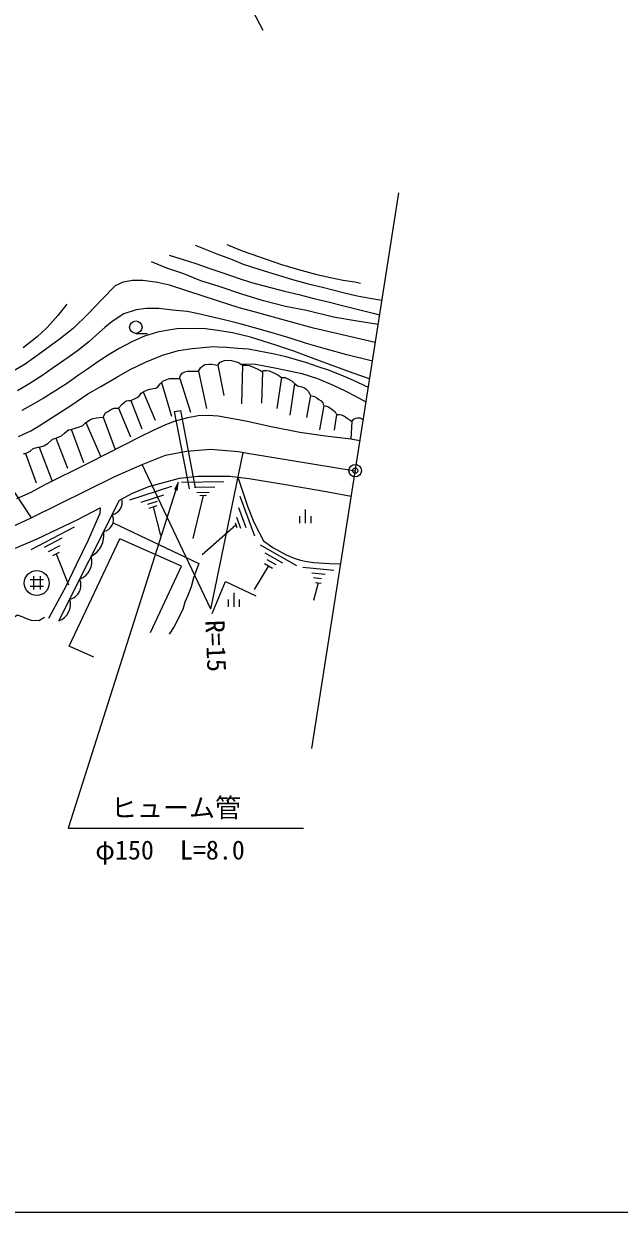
# Model space of a CAD drawing. Units: millimetres, scale not verified. Extents: x 40000 to 680000, y 20000 to 380000.
# Drawn here: x 280494 to 337698, y 205000 to 319252 of the extents above; entities that cross this region are included whole.
import ezdxf
from ezdxf.enums import TextEntityAlignment as Align

# ---------------------------------------------------------------- set-up
doc = ezdxf.new("R2010")
doc.units = ezdxf.units.MM
doc.header["$LTSCALE"] = 1000
doc.header["$PDMODE"] = 32
doc.header["$PDSIZE"] = 500
doc.linetypes.add('CHAIN', pattern=[18.5, 12, -1.5, 3.5, -1.5])
for name, color, linetype, lineweight in [('M-BGD', 7, 'Continuous', 25), ('M-BMK', 2, 'CHAIN', 13), ('M-BMK-OTRS', 5, 'Continuous', 25), ('M-BMK-SRVR', 3, 'Continuous', 25), ('M-STR-HTXT', 7, 'Continuous', 13), ('M-TTL-BAND', 7, 'Continuous', 25)]:
    doc.layers.add(name, color=color, linetype=linetype, lineweight=lineweight)
doc.layers.add('M-OTRS', color=6, linetype='Continuous')
doc.styles.add('ＭＳ ゴシック', font='')
doc.styles.get('ＭＳ ゴシック').set_extended_font_data('MS Gothic')

# ---------------------------------------------------------------- blocks, each defined once
blk = doc.blocks.new('open_arrow')
at = {"color": 0, "linetype": 'Continuous', "lineweight": -2}
blk.add_lwpolyline([(7.5, 1.25), (0, 0), (7.5, -1.25)], dxfattribs=at)

msp = doc.modelspace()

# ---------------------------------------------------------------- linework, layer by layer
at = {"layer": 'M-BGD'}
for p, q in [((291253, 289484), (292376, 289484)), ((297272, 285866), (298042, 282279)), ((299123, 286435), (299716, 283513)), ((301495, 286435), (301416, 282726)), ((303416, 285788), (303327, 282779)), ((293721, 284765), (294692, 281533)), ((295485, 285145), (296498, 281913)), ((305241, 285258), (304817, 282262)), ((306490, 284660), (306065, 281631)), ((291965, 283865), (293103, 281142)), ((308033, 283513), (307668, 281409)), ((289600, 282300), (290737, 279539)), ((290772, 283038), (291839, 280307)), ((309329, 282552), (308908, 280228)), ((288120, 281420), (289263, 278319)), ((294989, 281968), (295579, 282081)), ((296408, 274543), (294989, 281968)), ((296997, 274655), (295579, 282081)), ((310534, 281701), (310297, 280198)), ((285060, 280274), (286232, 277089)), ((286470, 280910), (287900, 277627)), ((312023, 281011), (311912, 279342)), ((283583, 279408), (284701, 276524)), ((280654, 277938), (281686, 275119)), ((281970, 278559), (283223, 275282)), ((290667, 273485), (294715, 274809)), ((295630, 275176), (299718, 275251)), ((296905, 274699), (298845, 274735)), ((297115, 274203), (298303, 274225)), ((291775, 273269), (293952, 273981)), ((292414, 273057), (293335, 273358)), ((297728, 273914), (296722, 269764)), ((297409, 273908), (298047, 273920)), ((301246, 273823), (302649, 270012)), ((292538, 272677), (293309, 272929)), ((292924, 272803), (293633, 270055)), ((301108, 272750), (301818, 270824)), ((307028, 271229), (307028, 271925)), ((307561, 271229), (307561, 272557)), ((308094, 271229), (308094, 271925)), ((281218, 268721), (285351, 270897)), ((300877, 271063), (297634, 268193)), ((300794, 271287), (300960, 270838)), ((300918, 271818), (301304, 270772)), ((282476, 268932), (284197, 269838)), ((284851, 259407), (289707, 269732)), ((295645, 267099), (289707, 269732)), ((282883, 268524), (283998, 269111)), ((303205, 269152), (306695, 267187)), ((283298, 268121), (283911, 268444)), ((283604, 268282), (284793, 265316)), ((303617, 267370), (304401, 266929)), ((303650, 268385), (305350, 267427)), ((303838, 267763), (304717, 267267)), ((292653, 260739), (295645, 267099)), ((304009, 267150), (302643, 264873)), ((307290, 267029), (310278, 266717)), ((308176, 266484), (309441, 266352)), ((281097, 265828), (282397, 265828)), ((281097, 265178), (282397, 265178)), ((281422, 266153), (281422, 264853)), ((282072, 266153), (282072, 264853)), ((308789, 265515), (308333, 263820)), ((308337, 266015), (309102, 265935)), ((308522, 265543), (309056, 265487)), ((300701, 263210), (300701, 264538)), ((300167, 263210), (300167, 263906)), ((301234, 263210), (301234, 263906)), ((287224, 258369), (284851, 259407))]:
    msp.add_line(p, q, dxfattribs=at)
for points in [[(296962, 297960), (299034, 297131), (300511, 296587), (301559, 296149), (303170, 295639), (304746, 295156), (306323, 294680), (307816, 294255), (309194, 293920), (311170, 293411), (312521, 293103), (313940, 292827), (314898, 292677)], [(299994, 298037), (301486, 297424), (303124, 296838), (305268, 296106), (306879, 295640), (308636, 295137), (309957, 294870), (311192, 294596), (312290, 294441), (312849, 294322)], [(314531, 290330), (312507, 290673), (310236, 291050), (307652, 291680), (305642, 292085), (303535, 292629), (301523, 293216), (299262, 293983), (297518, 294527), (295871, 295224), (294239, 295768), (292773, 296368)], [(294463, 297020), (295793, 296585), (297038, 296201), (298377, 295724), (299801, 295255), (301185, 294768), (302370, 294393), (303573, 294044), (305546, 293548), (306919, 293224), (308352, 292857), (309617, 292566), (311254, 292123), (312653, 291799), (314064, 291431), (314679, 291277)], [(314261, 288601), (311903, 289161), (308331, 289975), (305974, 290634), (302755, 291543), (301189, 291955), (299112, 292614), (296161, 293569), (294480, 294129), (293326, 294393), (291942, 294574), (290953, 294574), (290046, 294426), (289271, 294047), (287982, 292761), (286693, 291360), (285224, 289942), (283906, 288904), (282222, 287683), (280623, 286530), (279155, 285671)], [(313981, 286811), (311517, 287411), (309452, 287993), (307654, 288506), (306074, 289020), (304368, 289553), (302659, 290029), (301273, 290407), (299760, 290804), (298248, 291133), (297134, 291405), (296189, 291581), (294774, 291726), (293475, 291891), (292273, 291871), (291275, 291736), (290109, 291357), (288975, 290631), (288267, 290067), (287433, 289330), (286734, 288689), (285668, 287817), (284755, 287167), (283319, 286188), (282224, 285403), (281079, 284675), (279877, 283978)], [(284620, 292283), (283765, 291212), (282740, 290054), (281788, 289151), (280438, 288112)], [(313716, 285119), (312128, 285663), (310488, 286274), (308401, 287054), (306428, 287767), (304702, 288370), (302284, 289120), (300539, 289548), (299149, 289752), (297936, 289918), (296796, 289965), (295191, 289918), (294218, 289779), (293329, 289594), (292076, 289214), (290936, 288714), (289658, 288047), (288682, 287444), (287690, 286805), (286605, 286034), (285735, 285460), (284696, 284717), (283473, 283921), (282352, 283226), (281182, 282558), (280311, 282086)], [(279994, 279564), (281163, 280113), (281966, 280602), (283329, 281458), (285100, 282613), (286658, 283664), (287905, 284393), (289449, 285276), (290713, 286022), (292174, 286723), (293832, 287395), (295358, 287828), (296676, 288039), (298048, 288165), (298698, 288216), (299142, 288187), (299979, 288148), (301070, 288079), (302089, 287994), (303091, 287812), (304568, 287510), (305679, 287265), (307646, 286700), (308757, 286307), (309736, 285972), (310803, 285561), (311549, 285231), (312490, 284821), (313150, 284508), (313590, 284313)], [(280458, 277944), (280654, 277938), (281095, 278173), (281386, 278415), (281604, 278490), (281864, 278554), (281970, 278559), (282433, 278677), (282809, 278915), (283095, 279154), (283265, 279313), (283583, 279408), (284115, 279627), (284401, 279903), (284651, 280125), (284794, 280221), (285000, 280258), (285521, 280396), (285850, 280518), (286168, 280619), (286343, 280778), (286470, 280910), (286916, 281218), (287118, 281314), (287478, 281372), (287728, 281393), (288120, 281420), (288354, 281839), (288640, 282019), (288905, 282205), (289176, 282284), (289526, 282290), (289600, 282300), (289961, 282678), (290168, 282884), (290332, 282990), (290571, 283033), (290772, 283038), (291209, 283219), (291527, 283373), (291681, 283569), (291781, 283738), (291965, 283865), (292376, 284057), (292599, 284137), (292927, 284184), (293166, 284216), (293373, 284359), (293585, 284651), (293857, 284880), (294149, 285018), (294509, 285145), (294721, 285145), (295008, 285145), (295246, 285150), (295485, 285145), (295485, 285267), (295554, 285453), (295713, 285654), (295952, 285797), (296238, 285866), (296546, 285866), (297272, 285866), (297459, 286170), (297697, 286371), (297899, 286482), (298307, 286519), (298530, 286530), (298943, 286477), (299123, 286435), (299348, 286716), (299772, 286891), (300127, 286907), (300456, 286891), (300886, 286764), (301124, 286684), (301495, 286435), (301883, 286418), (302160, 286390), (302413, 286294), (302614, 286199), (302972, 286036), (303220, 285927), (303416, 285788), (303522, 285907), (303823, 285926), (304062, 285887), (304358, 285773), (304716, 285615), (304888, 285496), (305241, 285258), (305439, 285261), (305616, 285252), (305869, 285104), (306060, 285022), (306265, 284879), (306399, 284750), (306490, 284660), (306792, 284453), (307217, 284348), (307456, 284253), (307594, 284143), (307814, 283924), (307976, 283651), (308033, 283513), (308431, 283421), (308646, 283292), (308846, 283125), (309056, 282991), (309228, 282810), (309267, 282681), (309329, 282552), (309590, 282502), (309756, 282435), (309891, 282327), (310091, 282192), (310239, 282063), (310402, 281931), (310534, 281701), (310815, 281690), (310990, 281668), (311227, 281570), (311436, 281435), (311602, 281309), (311823, 281171), (312023, 281011), (312199, 281241), (312389, 281343), (312549, 281376), (312767, 281361), (312899, 281312), (313044, 281247), (313102, 281192)], [(301310, 286560), (302759, 286544), (304769, 286144), (307199, 285627), (308717, 285142), (310220, 284502), (311368, 283971), (312348, 283446), (313368, 282892)], [(279812, 273617), (281218, 274225), (282495, 274918), (286756, 277046), (291770, 279592), (292957, 280175), (294133, 280737), (295078, 281089), (296248, 281413), (297243, 281584), (298218, 281634), (299173, 281574), (301832, 281081), (304245, 280539), (307002, 279995), (309485, 279623), (311912, 279342), (312792, 279204)], [(283858, 261844), (289687, 273443), (290866, 274095), (292493, 274765), (295456, 275572), (297222, 275775), (300276, 275775), (302151, 275534), (305641, 274974), (309542, 274303), (311955, 273850)], [(301061, 275674), (301971, 272887), (302610, 271354), (303130, 270267), (303514, 269557), (304435, 268917), (305705, 268199), (306461, 267878), (307076, 267674), (307671, 267546), (308350, 267462), (309852, 267366), (310935, 267329)], [(279368, 268713), (281777, 269734), (285689, 271604), (287837, 272708), (287806, 272165), (286671, 269619), (285529, 267249), (284571, 265216), (282868, 262064)], [(289069, 271270), (297299, 267356), (296809, 265991)], [(296809, 265991), (296575, 265119), (296266, 264282), (295969, 263651), (295776, 262930), (294939, 261304), (294462, 260570)], [(298601, 262552), (299863, 265640), (302783, 264244)], [(282478, 262165), (281934, 261865), (281236, 261876), (280836, 262009), (280348, 262253), (279894, 262386), (279539, 262176), (278840, 261087), (278418, 260422), (278196, 259811), (278022, 259200), (277896, 258634), (277730, 257914), (277519, 257226), (277608, 256672), (277675, 256084), (277841, 255508)]]:
    msp.add_lwpolyline(points, dxfattribs=at)
for centre, radius in [((291253, 290084), 600), ((281740, 265487), 1200)]:
    msp.add_circle(centre, radius, dxfattribs=at)
for centre, radius, start, end in [((288715, 273272), 1248, 282.66951, 14.07472), ((287958, 271552), 1146, 280.69835, 25.9438), ((285897, 270085), 2299, 298.11664, 8.52551), ((285149, 267592), 1890, 292.40044, 14.24171), ((284606, 265282), 1383, 282.62036, 24.02179), ((283295, 263435), 1688, 289.49036, 17.1518)]:
    msp.add_arc(centre, radius, start, end, dxfattribs=at)
at = {"layer": 'M-BMK'}
msp.add_lwpolyline([(277366, 269973), (281219, 271761), (289235, 275720), (291867, 276886), (294105, 277765), (296115, 278157), (298422, 278344), (301126, 278118), (301988, 277969), (312336, 276289)], dxfattribs=at)
at = {"layer": 'M-BMK-OTRS'}
msp.add_line((308159, 249569), (316513, 303009), dxfattribs=at)
at = {"layer": 'M-BMK-SRVR'}
msp.add_line((303502, 318600), (293803, 337226), dxfattribs=at)
msp.add_circle((312336, 276289), 600, dxfattribs=at)
at = {"layer": 'M-OTRS'}
msp.add_point((312336, 276289), dxfattribs=at)
at = {"layer": 'M-STR-HTXT'}
for q in [(301557, 278043), (291867, 276886)]:
    msp.add_line((298449, 262969), q, dxfattribs=at)
for points in [[(261939, 274312), (272761, 284565), (281219, 271761)], [(295335, 275137), (284742, 241921), (307362, 241921)]]:
    msp.add_lwpolyline(points, dxfattribs=at)
at = {"layer": 'M-TTL-BAND'}
msp.add_line((40000, 205000), (579000, 205000), dxfattribs=at)

# ---------------------------------------------------------------- block references
at = {"layer": 'M-STR-HTXT', "xscale": 100, "yscale": 100, "rotation": 252.3}
msp.add_blockref('open_arrow', (295335, 275137), dxfattribs=at)

# ---------------------------------------------------------------- texts
at = {"layer": 'M-STR-HTXT', "style": 'ＭＳ ゴシック'}
msp.add_text('R=15', height=1833, rotation=272.399, dxfattribs=at).set_placement((299061, 256949), align=Align.MIDDLE_RIGHT)
msp.add_text('ヒューム管\u3000\u3000', height=1833, dxfattribs=at).set_placement((288862, 242421), align=Align.BOTTOM_LEFT)
msp.add_text('φ150\u3000L=8.0', height=1833, dxfattribs=at).set_placement((294543, 239824), align=Align.MIDDLE_CENTER)

doc.saveas('drawing.dxf')
